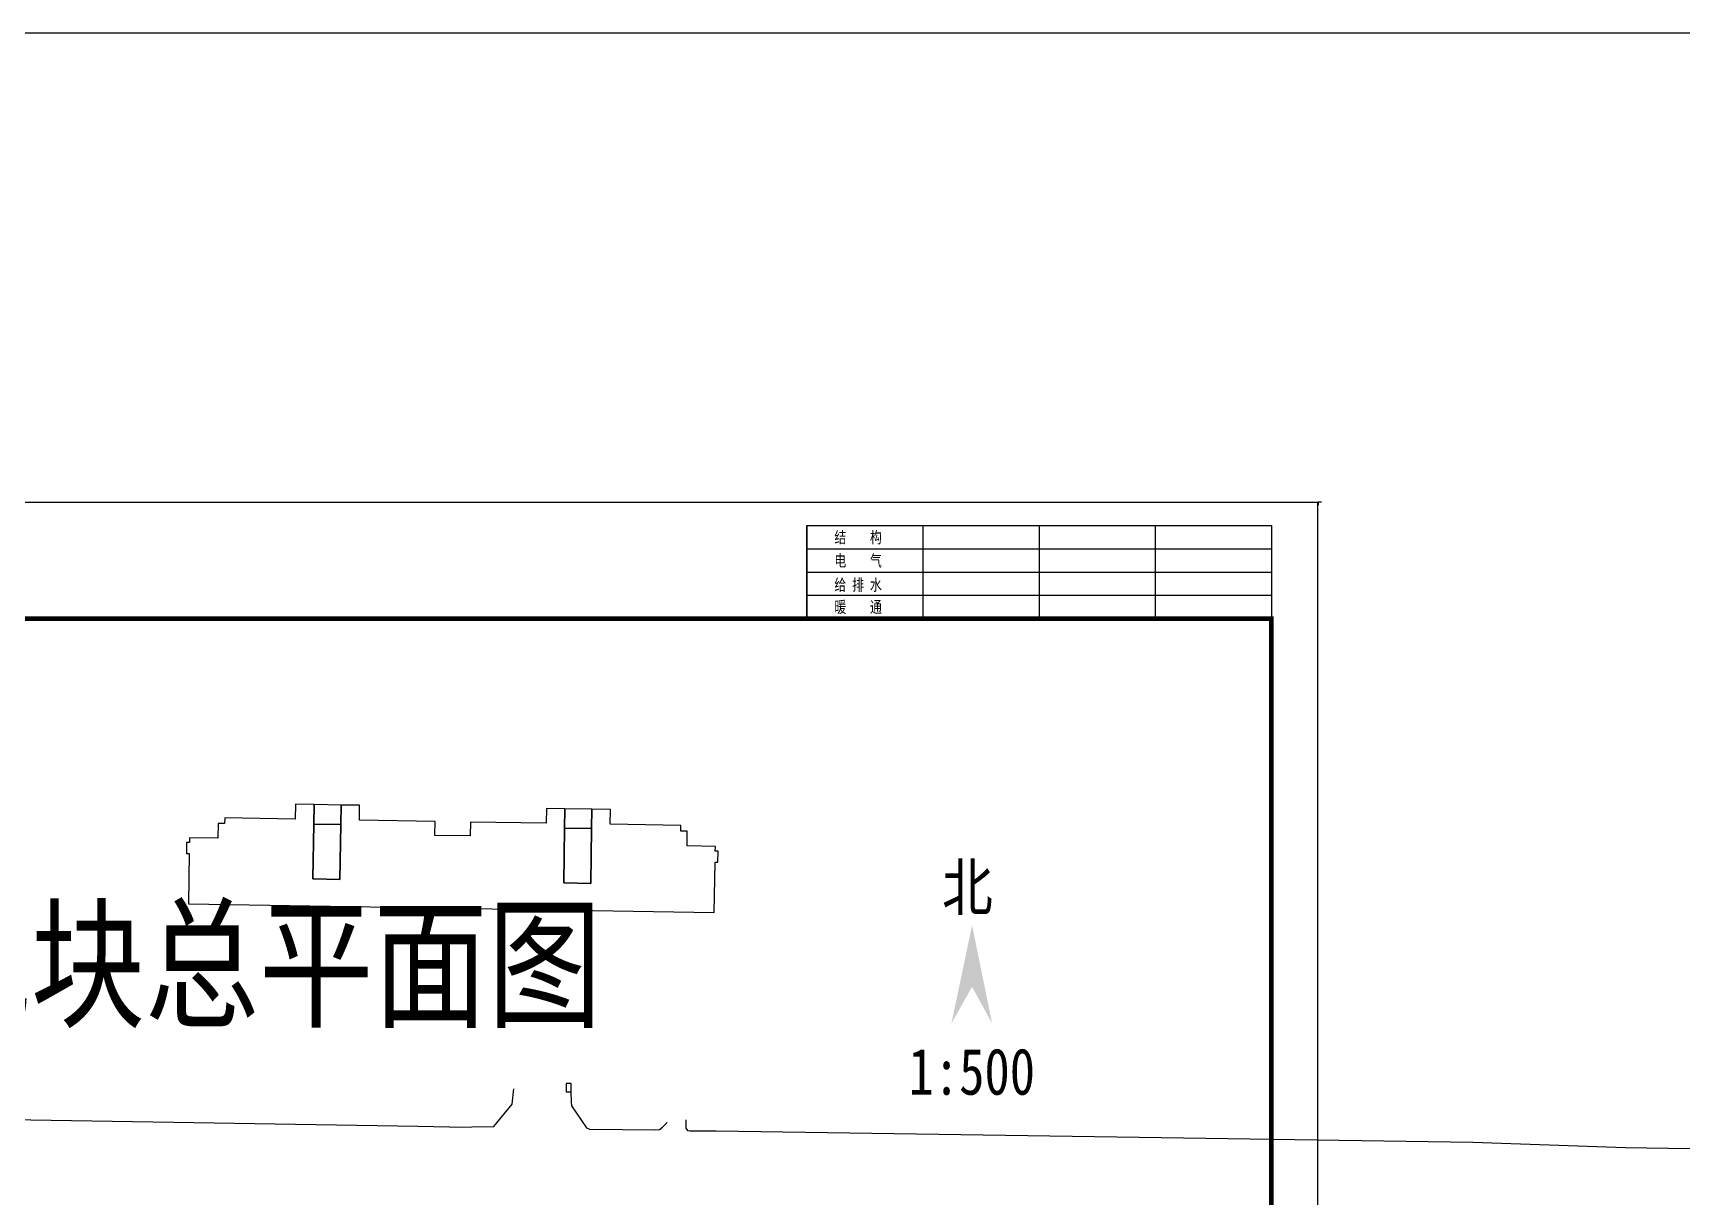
# Model space of a CAD drawing. Extents: x 30227 to 490047, y 105157 to 588160.
# Drawn here: x 264519 to 442810, y 462921 to 588160 of the extents above; entities that cross this region are included whole.
import ezdxf
from ezdxf.enums import TextEntityAlignment as Align

# ---------------------------------------------------------------- set-up
doc = ezdxf.new("R2010")
doc.units = 0
doc.header["$LTSCALE"] = 1000
doc.header["$MEASUREMENT"] = 0
doc.linetypes.add('DASHED', pattern=[0.75, 0.5, -0.25])
for name, color, linetype in [('dx', 251, 'Continuous'), ('PUB_TEXT', 7, 'Continuous'), ('TK', 7, 'Continuous')]:
    doc.layers.add(name, color=color, linetype=linetype)
doc.styles.add('宋体', font='')
doc.styles.add('黑体', font='simhei.ttf', dxfattribs={"width": 0.8})
doc.styles.get('宋体').set_extended_font_data('SimSun')

# ---------------------------------------------------------------- blocks, each defined once
blk = doc.blocks.new('A$C467003D0')
for p, q in [((500, 48400), (500, 58400)), ((1000, 48400), (1000, 58400)), ((1500, 48400), (1500, 58400)), ((2000, 48400), (2000, 58400)), ((500, 55900), (2500, 55900)), ((500, 53400), (2500, 53400)), ((500, 50900), (2500, 50900)), ((500, 48400), (2500, 48400))]:
    blk.add_line(p, q)
blk.add_lwpolyline([(0, 0), (84100, 0), (84100, 59400), (0, 59400)], close=True)
blk.add_lwpolyline([(2500, 48400), (500, 48400), (500, 58400), (2500, 58400)])
at = {"const_width": 100}
blk.add_lwpolyline([(2500, 1000), (83100, 1000), (83100, 58400), (2500, 58400)], close=True, dxfattribs=at)
at = {"style": '宋体', "width": 0.75}
for s, p in [('结    构', (748, 49505)), ('电    气', (1248, 49505)), ('给 排 水', (1771, 49505)), ('暖    通', (2248, 49505))]:
    blk.add_text(s, height=250, rotation=90, dxfattribs=at).set_placement(p, align=Align.MIDDLE)

msp = doc.modelspace()

# ---------------------------------------------------------------- linework, layer by layer
for p, q in [((403163.34, 537687.81), (402822.92, 537687.81)), ((402822.92, 537687.81), (402822.92, 537357.36))]:
    msp.add_line(p, q)
at = {"layer": 'dx'}
for points in [[(294721.26, 503038.15), (294721.26, 503038.15), (294755.5, 505137.77), (292755.77, 505170.37), (292729.69, 503570.58), (285130.7, 503694.46), (285120.92, 503094.54), (284421.01, 503105.95), (284394.93, 501506.17), (281345.33, 501555.88), (281337.18, 501055.95), (281037.22, 501060.84), (281017.66, 499861), (281317.62, 499856.11), (281229.6, 494456.82), (337822.08, 493534.24), (337910.1, 498933.52), (338210.06, 498928.63), (338229.62, 500128.47), (337929.66, 500133.36), (337937.81, 500633.29), (334888.22, 500683.01), (334914.3, 502282.8), (334214.39, 502294.21), (334224.17, 502894.13), (326625.18, 503018.01), (326651.26, 504617.79), (324651.53, 504650.39), (324617.29, 502550.66), (324521.1, 496651.45), (321621.48, 496698.73), (321717.68, 502597.94), (321717.68, 502597.94), (321751.91, 504697.67), (319752.18, 504730.27), (319726.1, 503130.48), (311577.18, 503263.32), (311552.73, 501763.52), (307753.24, 501825.46), (307777.69, 503325.26), (299628.77, 503458.11), (299654.85, 505057.9), (297655.12, 505090.5), (297620.88, 502990.87), (297524.69, 497091.65), (294625.07, 497138.94)], [(297655.12, 505090.5), (294755.5, 505137.77), (294721.26, 503038.15), (297620.88, 502990.87)], [(324651.53, 504650.38), (321751.91, 504697.67), (321717.68, 502597.94), (324617.29, 502550.66)], [(297620.88, 502990.87), (294721.26, 503038.15), (294625.07, 497138.94), (297524.69, 497091.65)], [(324617.29, 502550.66), (321717.68, 502597.94), (321621.48, 496698.73), (324521.1, 496651.45)]]:
    msp.add_lwpolyline(points, close=True, dxfattribs=at)
at = {"layer": 'dx', "linetype": 'Continuous', "flags": 128}
for points in [[(305919.93, 470495.87), (248870.69, 471421.83), (239742.65, 471704.83), (239569.65, 471917.83), (239629.65, 472401.84), (239721.24, 475578.36)], [(305919.93, 470495.87), (248870.69, 471421.83), (239742.65, 471704.83), (239569.65, 471917.83), (239629.65, 472401.84), (239721.24, 475578.36)], [(309372.95, 470439.83), (305919.93, 470495.87)], [(309372.95, 470439.83), (305919.93, 470495.87)]]:
    msp.add_lwpolyline(points, dxfattribs=at)
for points, elevation in [([(309372.95, 470439.83), (314107.97, 470476.83), (316073.98, 472886.84), (316238.98, 474557.85)], 5015.35), ([(309372.95, 470439.83), (314107.97, 470476.83), (316073.98, 472886.84), (316238.98, 474557.85)], 5015.35), ([(322396.96, 474212.29), (322406, 473147.84), (322452, 472719.84), (324057.01, 470332.83), (324400.01, 470206.83), (331508.04, 470130.83), (331936.05, 470175.83), (332233.05, 470434.83), (332743.05, 470909.83)], 5115.02), ([(334753.06, 471223.83), (334761.06, 470324.83), (334934.06, 470069.83), (335234.06, 470028.83), (338013.07, 470029.83)], 5118.02), ([(338013.07, 470029.83), (419468.42, 468823.82), (435887.49, 468225.82)], 5028.02), ([(338013.07, 470029.83), (419468.42, 468823.82), (435887.49, 468225.82)], 5028.02), ([(435887.49, 468225.82), (442809.68, 468132.13)], 4966.02), ([(435887.49, 468225.82), (442809.68, 468132.13)], 4966.02)]:
    msp.add_lwpolyline(points, dxfattribs=dict(at, elevation=elevation))
at = {"layer": 'dx', "linetype": 'Continuous', "elevation": 7908.03, "flags": 128}
msp.add_lwpolyline([(321897, 475111.85), (321881, 474220.84), (322424, 474211.84), (322437, 475105.85)], close=True, dxfattribs=at)
msp.add_lwpolyline([(321897, 475111.85), (321881, 474220.84), (322424, 474211.84), (322437, 475105.85)], close=True, dxfattribs=at)
at = {"layer": 'TK', "linetype": 'Continuous'}
msp.add_line((442809.68, 588159.53), (64808.06, 588159.53), dxfattribs=at)
at = {"layer": 'TK', "linetype": 'DASHED'}
for points in [[(365563.02, 492141.35), (363340.56, 481584.17), (365563.02, 485526.32)], [(365563.02, 492141.35), (365563.02, 485526.32), (367729.79, 481560)]]:
    msp.add_solid(points, dxfattribs=at)

# ---------------------------------------------------------------- block references
at = {"linetype": 'Continuous', "xscale": 5, "yscale": 5, "zscale": 5, "rotation": 270.0000019763304}
msp.add_blockref('A$C467003D0', (105773.54, 537659.26), dxfattribs=at)

# ---------------------------------------------------------------- texts
at = {"layer": 'PUB_TEXT', "style": '黑体', "width": 0.8}
msp.add_text('开发区KFQ2008-2#地块总平面图', height=11265.8228, dxfattribs=at).set_placement((153775.31, 482335.58))
at = {"layer": 'TK', "linetype": 'DASHED', "style": '黑体', "width": 0.8}
for s, p in [('北', (362328.66, 493746.94, 2482.01)), ('1:500', (358734.67, 473916.82, 2482.01))]:
    msp.add_text(s, height=5000, dxfattribs=at).set_placement(p)

doc.saveas('drawing.dxf')
